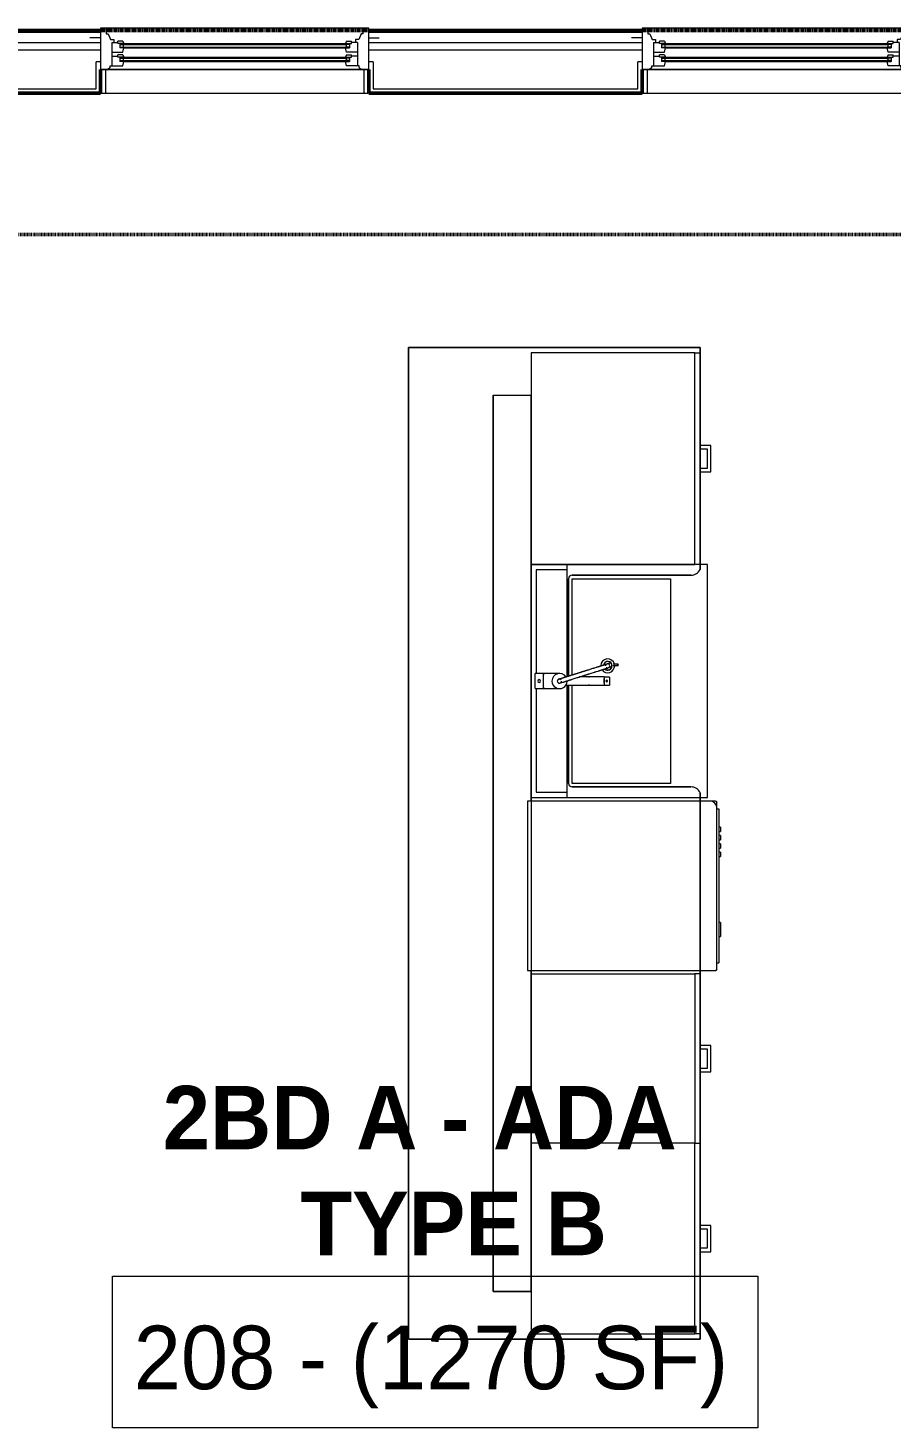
# Model space of a CAD drawing. Header units: inches. Extents: x -4218 to -1830, y 9767 to 12426.
# Drawn here: x -3684.8 to -3562.5, y 11920.6 to 12119 of the extents above; entities that cross this region are included whole.
import ezdxf

# ---------------------------------------------------------------- set-up
doc = ezdxf.new("R2010")
doc.units = ezdxf.units.IN
doc.header["$MEASUREMENT"] = 0
doc.linetypes.add('Dash 1_16_', pattern=[0.125, 0.0625, -0.0625])
for name, color, linetype, lineweight in [('0-1', 7, 'Continuous', 5), ('0-2', 252, 'Continuous', 9), ('A-AREA-IDEN', 2, 'Continuous', 9), ('A-GLAZ-1', 151, 'Continuous', 9), ('A-GLAZ-2', 151, 'Continuous', 20), ('A-WALL', 113, 'Continuous', 13), ('A-WALL-3', 253, 'Continuous', 9), ('A-WALL-4', 252, 'Continuous', 9), ('A-WALL-5', 254, 'Continuous', 9), ('A-WALL-7', 113, 'Continuous', 9), ('A-WALL-8', 113, 'Continuous', 50), ('C-PROP-LINE-1', 91, 'Dash 1_16_', 50), ('P-SANR-FIXT-1', 10, 'Continuous', 9), ('P-SANR-FIXT-3', 252, 'Continuous', 9), ('Q-CASE-1', 253, 'Continuous', 9), ('Q-CASE-2', 252, 'Continuous', 9), ('Q-CASE-3', 10, 'Continuous', 9), ('Q-CASE-5', 254, 'Continuous', 9), ('Q-SPCQ-1', 10, 'Continuous', 9), ('Q-SPCQ-2', 253, 'Continuous', 9), ('Q-SPCQ-3', 252, 'Continuous', 9)]:
    doc.layers.add(name, color=color, linetype=linetype, lineweight=lineweight)
doc.styles.add('Century Gothic', font='ufonts.com_century-gothic.ttf', dxfattribs={"height": 9})
doc.styles.add('Century Gothic_B', font='GOTHICB.TTF', dxfattribs={"height": 9})

# ---------------------------------------------------------------- blocks, each defined once
blk = doc.blocks.new('Dishwasher_15404 - 34_ counter-V12-BACKGROUND - 2ND FLOOR')
at = {"layer": 'Q-SPCQ-1'}
for p, q in [((25.8, 24), (24.5, 24)), ((26.68, 24), (25.8, 24)), ((26.87, 22.93), (26.87, 23.8)), ((26.87, 0.2), (26.87, 22.93)), ((26.87, 22.91), (27.12, 22.91)), ((27.12, 22.91), (27.12, 1.09)), ((27.37, 20.28), (27.12, 20.28)), ((27.37, 20.28), (27.37, 19.69)), ((27.12, 19.69), (27.37, 19.69)), ((27.37, 19.1), (27.12, 19.1)), ((27.12, 18.51), (27.37, 18.51)), ((27.37, 17.92), (27.12, 17.92)), ((27.37, 19.1), (27.37, 18.51)), ((27.37, 17.92), (27.37, 17.33)), ((27.12, 17.33), (27.37, 17.33)), ((27.37, 16.74), (27.12, 16.74)), ((27.12, 16.15), (27.37, 16.15)), ((27.37, 16.74), (27.37, 16.15)), ((27.37, 6.79), (27.12, 6.79)), ((27.37, 6.79), (27.37, 5.81)), ((27.12, 4.82), (27.37, 4.82)), ((27.37, 5.81), (27.37, 4.82)), ((26.87, 1.09), (27.12, 1.09)), ((24.5, 0), (26.68, 0))]:
    blk.add_line(p, q, dxfattribs=at)
for centre, radius, start, end in [((25.8, 22.93), 1.07, 360, 90), ((26.68, 23.8), 0.197, 0, 90), ((26.68, 0.2), 0.197, 270, 360), ((26.68, 0.2), 0.197, 270, 345)]:
    blk.add_arc(centre, radius, start, end, dxfattribs=at)
at = {"layer": 'Q-SPCQ-2'}
for p, q in [((0, 24), (0, 0)), ((0.5, 24), (0, 24)), ((0, 0), (0.5, 0))]:
    blk.add_line(p, q, dxfattribs=at)
at = {"layer": 'Q-SPCQ-3'}
for p, q in [((24.5, 24), (0.5, 24)), ((0.5, 0), (24.5, 0))]:
    blk.add_line(p, q, dxfattribs=at)
blk = doc.blocks.new('Vanity Cabinet-Double Door - 33_-V13-BACKGROUND - 2ND FLOOR')
at = {"layer": 'Q-CASE-1'}
blk.add_line((-15.76, 0), (17.24, 0), dxfattribs=at)
blk.add_line((-15.76, 0), (17.24, 0), dxfattribs=at)
at = {"layer": 'Q-CASE-2'}
for p, q in [((-15.76, 5.06), (-15.76, 0)), ((-15.76, 5.06), (-15.76, 0)), ((-15.01, 5.06), (-15.01, 0.75)), ((16.49, 0.75), (16.49, 5.06)), ((17.24, 0), (17.24, 5.06)), ((17.24, 0), (17.24, 5.06)), ((-15.01, 0.75), (-0.34, 0.75)), ((1.82, 0.75), (16.49, 0.75))]:
    blk.add_line(p, q, dxfattribs=at)
at = {"layer": 'Q-CASE-5'}
blk.add_line((-15.76, 0), (17.24, 0), dxfattribs=at)
blk = doc.blocks.new('Base Cabinet 3 Drawer 230 - Base Cabinet 3 Drawer 230 30_-2574837-BACKGROUND - 2ND FLOOR')
at = {"layer": 'Q-CASE-1'}
for p, q in [((-0.64, 24), (-1.14, 24)), ((2.11, 24), (2.61, 24))]:
    blk.add_line(p, q, dxfattribs=at)
at = {"layer": 'Q-CASE-2'}
for p, q in [((-14.26, 24), (15.74, 24)), ((-14.26, 23.25), (-14.26, 24)), ((-0.64, 24), (-1.14, 24)), ((2.11, 24), (2.61, 24)), ((15.74, 24), (15.74, 23.25)), ((15.74, 23.25), (-14.26, 23.25)), ((-14.26, 23.25), (-14.26, 0)), ((15.74, 0), (15.74, 23.25)), ((-14.26, 0), (15.74, 0))]:
    blk.add_line(p, q, dxfattribs=at)
at = {"layer": 'Q-CASE-3'}
for p, q in [((2.61, 25.5), (-1.14, 25.5)), ((-1.14, 25.5), (-1.14, 24)), ((-0.64, 24), (-0.64, 25)), ((-0.64, 25), (2.11, 25)), ((2.11, 25), (2.11, 24)), ((2.61, 24), (2.61, 25.5))]:
    blk.add_line(p, q, dxfattribs=at)
at = {"layer": 'Q-CASE-5'}
for p, q in [((-0.64, 24), (-1.14, 24)), ((2.11, 24), (2.61, 24))]:
    blk.add_line(p, q, dxfattribs=at)
blk = doc.blocks.new('Base Cabinet 3 Drawer 230 - Base Cabinet 3 Drawer 230 24_-2554933-BACKGROUND - 2ND FLOOR')
at = {"layer": 'Q-CASE-1'}
for p, q in [((-1.14, -24), (-0.64, -24)), ((2.61, -24), (2.11, -24))]:
    blk.add_line(p, q, dxfattribs=at)
at = {"layer": 'Q-CASE-2'}
for p, q in [((-11.26, -23.25), (-11.26, 0)), ((-11.26, 0), (12.74, 0)), ((12.74, 0), (12.74, -23.25)), ((-11.26, -23.25), (-11.26, -24)), ((12.74, -23.25), (-11.26, -23.25)), ((12.74, -24), (12.74, -23.25)), ((-11.26, -24), (12.74, -24)), ((-1.14, -24), (-0.64, -24)), ((2.61, -24), (2.11, -24))]:
    blk.add_line(p, q, dxfattribs=at)
at = {"layer": 'Q-CASE-3'}
for p, q in [((-1.14, -24), (-1.14, -25.5)), ((-1.14, -25.5), (2.61, -25.5)), ((-0.64, -25), (-0.64, -24)), ((2.11, -25), (-0.64, -25)), ((2.11, -24), (2.11, -25)), ((2.61, -25.5), (2.61, -24))]:
    blk.add_line(p, q, dxfattribs=at)
at = {"layer": 'Q-CASE-5'}
for p, q in [((-1.14, -24), (-0.64, -24)), ((2.61, -24), (2.11, -24))]:
    blk.add_line(p, q, dxfattribs=at)
blk = doc.blocks.new('Base Cabinet 3 Drawer 230 - Base Cabinet 3 Drawer 230 27_-2602705-BACKGROUND - 2ND FLOOR')
at = {"layer": 'Q-CASE-1'}
for p, q in [((-0.64, 24), (-1.14, 24)), ((2.11, 24), (2.61, 24))]:
    blk.add_line(p, q, dxfattribs=at)
at = {"layer": 'Q-CASE-2'}
for p, q in [((-12.76, 24), (14.24, 24)), ((-12.76, 23.25), (-12.76, 24)), ((-0.64, 24), (-1.14, 24)), ((2.11, 24), (2.61, 24)), ((14.24, 24), (14.24, 23.25)), ((14.24, 23.25), (-12.76, 23.25)), ((-12.76, 23.25), (-12.76, 0)), ((14.24, 0), (14.24, 23.25)), ((-12.76, 0), (14.24, 0))]:
    blk.add_line(p, q, dxfattribs=at)
at = {"layer": 'Q-CASE-3'}
for p, q in [((2.61, 25.5), (-1.14, 25.5)), ((-1.14, 25.5), (-1.14, 24)), ((-0.64, 24), (-0.64, 25)), ((-0.64, 25), (2.11, 25)), ((2.11, 25), (2.11, 24)), ((2.61, 24), (2.61, 25.5))]:
    blk.add_line(p, q, dxfattribs=at)
at = {"layer": 'Q-CASE-5'}
for p, q in [((-0.64, 24), (-1.14, 24)), ((2.11, 24), (2.61, 24))]:
    blk.add_line(p, q, dxfattribs=at)
blk = doc.blocks.new('kitchen_faucet_14143 - kitchen_faucet_14143-V92-BACKGROUND - 2ND FLOOR')
at = {"layer": 'P-SANR-FIXT-1'}
for p, q in [((-6.3, 0.57), (-7.09, 0.57)), ((-7.09, -0.57), (-7.09, 0.57)), ((-0.9, 0.59), (-6.3, 0.59)), ((-6.3, 0.57), (-6.3, 0.59)), ((-6.3, 0.42), (-6.3, 0.5)), ((-6.3, 0.3), (-6.3, 0.4)), ((-6.3, 0.29), (-6.3, -0.15)), ((-6.3, 0.15), (-6.3, 0.29)), ((-6.3, -0.15), (-6.3, 0.15)), ((-3.97, 0.59), (-4.89, 0.59)), ((2.26, 1.08), (0, 1.08)), ((2.34, 1.02), (2.1, 1.02)), ((2.26, 1.08), (2.26, -1.08)), ((3.44, 1.08), (2.34, 1.08)), ((2.34, -1.08), (2.34, 1.08)), ((3.44, 1.08), (3.44, -1.08)), ((-7.41, -2.04), (-6.99, -1.91)), ((-7.09, -0.57), (-6.3, -0.57)), ((-6.3, -0.15), (-6.3, -0.29)), ((-6.3, -0.29), (-6.3, -0.15)), ((-6.3, -0.4), (-6.3, -0.3)), ((-6.3, -0.5), (-6.3, -0.42)), ((-6.3, -0.59), (-6.3, -0.51)), ((-6.3, -0.59), (-2.83, -0.59)), ((-4.89, -0.59), (-3.97, -0.59)), ((-0.94, -0.59), (-0.9, -0.59)), ((0, -1.08), (2.26, -1.08)), ((2.1, -1.02), (2.34, -1.02)), ((2.34, -1.08), (3.44, -1.08)), ((-7.58, -2.2), (-8.24, -2.2)), ((-8.24, -2.4), (-7.58, -2.4)), ((-6.81, -2.46), (-7.23, -2.59))]:
    blk.add_line(p, q, dxfattribs=at)
at = {"layer": 'P-SANR-FIXT-1', "flags": 128}
for points in [[(-0.06, 0.29), (-0.07, 0.29), (-0.07, 0.29), (-0.07, 0.29), (-0.07, 0.29), (-0.07, 0.29), (-0.08, 0.28), (-0.08, 0.28), (-0.09, 0.28), (-0.1, 0.28), (-0.1, 0.28), (-0.11, 0.27), (-0.26, 0.23), (-0.28, 0.22), (-0.3, 0.22), (-0.46, 0.16), (-0.49, 0.16), (-0.51, 0.15), (-0.54, 0.14), (-0.57, 0.13), (-0.6, 0.12), (-0.63, 0.11), (-0.66, 0.1), (-0.69, 0.09), (-0.72, 0.08), (-0.75, 0.07), (-0.78, 0.06), (-0.82, 0.05), (-0.85, 0.04), (-0.89, 0.03), (-0.92, 0.02), (-0.96, 0.01), (-1, 0), (-1.04, -0.02), (-1.07, -0.03), (-1.11, -0.04), (-1.15, -0.05), (-1.2, -0.07), (-1.24, -0.08), (-1.28, -0.09), (-1.32, -0.11), (-1.37, -0.12), (-1.41, -0.14), (-1.46, -0.15), (-1.5, -0.16), (-1.55, -0.18), (-1.6, -0.19), (-1.65, -0.21), (-1.69, -0.23), (-1.74, -0.24), (-1.79, -0.26), (-2.49, -0.48), (-2.55, -0.5), (-2.61, -0.51), (-2.67, -0.53), (-2.72, -0.55), (-2.78, -0.57), (-2.84, -0.59), (-2.9, -0.61), (-2.96, -0.62), (-3.02, -0.64), (-3.08, -0.66), (-3.14, -0.68), (-3.19, -0.7), (-3.25, -0.72), (-3.31, -0.74), (-3.37, -0.76), (-3.43, -0.77), (-3.49, -0.79), (-3.55, -0.81), (-3.61, -0.83), (-3.67, -0.85), (-3.73, -0.87), (-3.79, -0.89), (-3.85, -0.91), (-3.91, -0.92), (-3.97, -0.94), (-4.03, -0.96), (-4.09, -0.98), (-4.15, -1), (-4.21, -1.02), (-4.26, -1.04), (-4.32, -1.05), (-4.94, -1.25), (-4.99, -1.27), (-5.04, -1.28), (-5.09, -1.3), (-5.15, -1.31), (-5.2, -1.33), (-5.44, -1.41), (-5.48, -1.42), (-5.53, -1.43), (-5.57, -1.45), (-5.62, -1.46), (-5.66, -1.48), (-5.7, -1.49), (-5.75, -1.5), (-5.79, -1.52), (-5.83, -1.53), (-5.87, -1.54), (-5.91, -1.56), (-5.95, -1.57), (-5.99, -1.58), (-6.02, -1.59), (-6.06, -1.6), (-6.1, -1.61), (-6.13, -1.63), (-6.17, -1.64), (-6.2, -1.65), (-6.23, -1.66), (-6.26, -1.67), (-6.3, -1.68), (-6.33, -1.69), (-6.36, -1.7), (-6.38, -1.71), (-6.41, -1.71), (-6.44, -1.72), (-6.47, -1.73), (-6.49, -1.74), (-6.52, -1.75), (-6.54, -1.76), (-6.57, -1.76), (-6.59, -1.77), (-6.61, -1.78), (-6.63, -1.78), (-6.65, -1.79), (-6.67, -1.8), (-6.69, -1.8), (-6.71, -1.81), (-6.73, -1.81), (-6.74, -1.82), (-6.76, -1.82), (-6.77, -1.83), (-6.79, -1.83), (-6.8, -1.84), (-6.81, -1.84), (-6.83, -1.84), (-6.84, -1.85), (-6.85, -1.85), (-6.86, -1.85), (-6.87, -1.86), (-6.87, -1.86), (-6.88, -1.86), (-6.89, -1.86), (-6.89, -1.87), (-6.9, -1.87), (-6.9, -1.87), (-6.9, -1.87), (-6.91, -1.87), (-6.91, -1.87), (-6.91, -1.87)], [(0.27, 0.18), (0.21, 0.23), (0.15, 0.28), (0.08, 0.3), (0, 0.3), (-0.08, 0.28), (-0.15, 0.25), (-0.2, 0.2), (-0.24, 0.13), (-0.27, 0.06), (-0.27, 0.01)], [(-0.22, -0.16), (-0.17, -0.22), (-0.1, -0.26), (-0.03, -0.28), (0.05, -0.29), (0.13, -0.27), (0.19, -0.23), (0.25, -0.18), (0.29, -0.12), (0.31, -0.04), (0.32, 0.03), (0.3, 0.11), (0.27, 0.18)], [(-6.61, -1.94), (-6.67, -1.9), (-6.74, -1.87), (-6.82, -1.86), (-6.9, -1.87), (-6.97, -1.9), (-7.03, -1.94), (-7.08, -2), (-7.1, -2.08), (-7.11, -2.15)], [(0.11, -0.27), (0.11, -0.27), (0.11, -0.27), (0.11, -0.28), (0.11, -0.28), (0.1, -0.28), (0.1, -0.28), (0.09, -0.28), (0.09, -0.28), (0.08, -0.28), (0.07, -0.29), (0.06, -0.29), (-0.08, -0.34), (-0.1, -0.34), (-0.12, -0.35), (-0.14, -0.35), (-0.16, -0.36), (-0.18, -0.37), (-0.2, -0.37), (-0.23, -0.38), (-0.25, -0.39), (-0.27, -0.4), (-0.3, -0.4), (-0.32, -0.41), (-0.35, -0.42), (-0.38, -0.43), (-0.41, -0.44), (-0.44, -0.45), (-0.46, -0.46), (-0.5, -0.47), (-0.53, -0.48), (-0.56, -0.49), (-0.59, -0.5), (-0.62, -0.51), (-0.66, -0.52), (-0.69, -0.53), (-0.73, -0.54), (-0.77, -0.55), (-0.8, -0.56), (-0.84, -0.58), (-0.88, -0.59), (-0.92, -0.6), (-0.96, -0.61), (-1, -0.63), (-1.04, -0.64), (-1.08, -0.65), (-1.13, -0.67), (-1.17, -0.68), (-1.22, -0.69), (-1.26, -0.71), (-1.31, -0.72), (-1.35, -0.74), (-1.4, -0.75), (-1.45, -0.77), (-1.5, -0.78), (-1.54, -0.8), (-1.59, -0.81), (-1.64, -0.83), (-1.69, -0.84), (-1.75, -0.86), (-1.8, -0.88), (-1.85, -0.89), (-1.9, -0.91), (-1.96, -0.93), (-2.01, -0.94), (-2.06, -0.96), (-2.12, -0.98), (-2.18, -1), (-2.23, -1.01), (-2.29, -1.03), (-2.34, -1.05), (-2.4, -1.07), (-2.46, -1.09), (-2.52, -1.1), (-2.57, -1.12), (-2.63, -1.14), (-2.69, -1.16), (-2.75, -1.18), (-2.81, -1.2), (-2.87, -1.21), (-2.93, -1.23), (-2.99, -1.25), (-3.05, -1.27), (-3.1, -1.29), (-3.16, -1.31), (-3.22, -1.33), (-3.28, -1.35), (-3.34, -1.37), (-3.4, -1.38), (-3.46, -1.4), (-3.52, -1.42), (-3.58, -1.44), (-3.64, -1.46), (-3.7, -1.48), (-3.76, -1.5), (-3.82, -1.52), (-3.88, -1.53), (-3.94, -1.55), (-4, -1.57), (-4.05, -1.59), (-4.11, -1.61), (-4.74, -1.8), (-4.79, -1.82), (-4.84, -1.84), (-4.89, -1.85), (-4.94, -1.87), (-4.99, -1.89), (-5.22, -1.96), (-5.27, -1.97), (-5.32, -1.99), (-5.36, -2), (-5.41, -2.02), (-5.45, -2.03), (-5.49, -2.04), (-5.54, -2.06), (-5.58, -2.07), (-5.62, -2.08), (-5.66, -2.1), (-5.7, -2.11), (-5.74, -2.12), (-5.78, -2.13), (-5.82, -2.15), (-5.85, -2.16), (-5.89, -2.17), (-5.93, -2.18), (-5.96, -2.19), (-6, -2.2), (-6.03, -2.21), (-6.06, -2.22), (-6.09, -2.23), (-6.13, -2.24), (-6.16, -2.25), (-6.19, -2.26), (-6.21, -2.27), (-6.24, -2.28), (-6.27, -2.29), (-6.3, -2.3), (-6.32, -2.3), (-6.35, -2.31), (-6.37, -2.32), (-6.39, -2.33), (-6.42, -2.33), (-6.44, -2.34), (-6.46, -2.35), (-6.48, -2.35), (-6.5, -2.36), (-6.52, -2.37), (-6.54, -2.37), (-6.55, -2.38), (-6.57, -2.38), (-6.59, -2.39), (-6.6, -2.39), (-6.61, -2.4), (-6.63, -2.4), (-6.64, -2.41), (-6.65, -2.41), (-6.66, -2.41), (-6.67, -2.42), (-6.68, -2.42), (-6.69, -2.42), (-6.7, -2.42), (-6.7, -2.43), (-6.71, -2.43), (-6.72, -2.43), (-6.72, -2.43), (-6.72, -2.43), (-6.73, -2.43), (-6.73, -2.43), (-6.73, -2.43), (-6.73, -2.43)], [(-7.11, -2.15), (-7.1, -2.23), (-7.08, -2.3), (-7.03, -2.36), (-6.97, -2.41), (-6.9, -2.44), (-6.82, -2.45), (-6.74, -2.44), (-6.67, -2.41), (-6.61, -2.36), (-6.56, -2.3), (-6.53, -2.23), (-6.52, -2.15)]]:
    blk.add_lwpolyline(points, dxfattribs=at)
at = {"layer": 'P-SANR-FIXT-1'}
for centre, radius, start, end in [((-6.69, 0), 0.118, 0, 180), ((0, 0), 1.08, 360, 180), ((2.88, 0), 0.197, 0, 180), ((-6.83, -2.16), 0.984, 34.6289, 180), ((-6.83, -2.16), 0.63, 45, 180), ((-6.83, -2.16), 0.591, 47.2269, 168.6397), ((-6.69, 0), 0.118, 180, 360), ((0, 0), 1.08, 180, 182.3811), ((0, 0), 1.08, 212.5288, 360), ((2.88, 0), 0.197, 180, 0), ((-6.83, -2.16), 0.984, 180, 183.6246), ((-6.83, -2.16), 0.984, 195, 360), ((-6.83, -2.16), 0.63, 180, 348.3037), ((-6.83, -2.16), 0.591, 168.6397, 180), ((-6.83, -2.16), 0.591, 180, 227.1165), ((-6.83, -2.16), 0.591, 227.1165, 347.5288)]:
    blk.add_arc(centre, radius, start, end, dxfattribs=at)
for centre, major_axis, ratio, start_param, end_param in [((-3.97, 0), (0, 0.591), 0.906308, 6.021386, 6.806784), ((-3.97, 0), (0, 0.591), 0.906308, 2.617994, 3.403392), ((-8.24, -2.3), (0, 0.0984), 0.984808, 4.712389, 7.853982), ((-8.24, -2.3), (0, 0.0984), 0.984808, 1.570796, 4.712389)]:
    blk.add_ellipse(centre, major_axis=major_axis, ratio=ratio, start_param=start_param, end_param=end_param, dxfattribs=at)
blk = doc.blocks.new('Stainless Steel Farmhous Kitchen Sink - Stainless Steel Farmhous Kitchen Sink-V93-BACKGROUND - 2ND FLOOR')
at = {"layer": 'P-SANR-FIXT-1'}
for p, q in [((-31, -16.96), (-31, -3)), ((-31, -3), (-17.08, -3)), ((-15.65, -3), (-2, -3)), ((-2, -3), (-2, -16.96)), ((-2, -16.96), (-31, -16.96)), ((-33, -21.18), (-33, -22.2)), ((0, -22.2), (0, -21.18)), ((-33, -22.2), (0, -22.2))]:
    blk.add_line(p, q, dxfattribs=at)
at = {"layer": 'P-SANR-FIXT-3'}
for p, q in [((-17.09, -2.25), (-33, -2.25)), ((-33, -2.25), (-33, -21.18)), ((0, -2.25), (-15.89, -2.25)), ((0, -21.18), (0, -2.25))]:
    blk.add_line(p, q, dxfattribs=at)
blk = doc.blocks.new('CTR - 1st Phase - Unit Layouts_rvt-1-BACKGROUND - 2ND FLOOR')
at = {"layer": 'A-WALL-3'}
for p, q in [((-3618.87, 12066.94), (-3618.87, 11939.94)), ((-3618.87, 12066.94), (-3613.5, 12066.94)), ((-3613.5, 12042.94), (-3613.5, 12066.94)), ((-3613.5, 12009.44), (-3613.5, 12009.94)), ((-3613.5, 11939.94), (-3613.5, 11985.44)), ((-3613.5, 11939.94), (-3618.87, 11939.94))]:
    blk.add_line(p, q, dxfattribs=at)
at = {"layer": 'A-WALL-4'}
for p, q in [((-3618.87, 11939.94), (-3618.87, 12066.94)), ((-3618.87, 12066.94), (-3613.5, 12066.94)), ((-3613.5, 12066.94), (-3613.5, 11939.94)), ((-3618.87, 11939.94), (-3613.5, 11939.94))]:
    blk.add_line(p, q, dxfattribs=at)
at = {"layer": 'A-WALL-5'}
blk.add_line((-3613.5, 12009.94), (-3613.5, 12042.94), dxfattribs=at)
at = {"layer": 'A-WALL-7'}
for p, q in [((-3630.87, 12073.71), (-3630.87, 11933.19)), ((-3589.5, 12073.71), (-3630.87, 12073.71)), ((-3630.87, 11933.19), (-3630.87, 12073.71)), ((-3630.87, 12073.71), (-3589.5, 12073.71)), ((-3589.5, 12042.26), (-3589.5, 12073.71)), ((-3589.5, 12073.71), (-3589.5, 12042.26)), ((-3608.18, 12027.13), (-3608.18, 12040.94)), ((-3608.18, 12040.94), (-3608.18, 12027.13)), ((-3607.68, 12041.44), (-3590.83, 12041.44)), ((-3590.83, 12041.44), (-3607.68, 12041.44)), ((-3608.18, 12011.94), (-3608.18, 12025.85)), ((-3608.18, 12025.85), (-3608.18, 12011.94)), ((-3590.83, 12011.44), (-3607.68, 12011.44)), ((-3607.68, 12011.44), (-3590.83, 12011.44)), ((-3589.5, 11933.19), (-3589.5, 12010.62)), ((-3589.5, 12010.62), (-3589.5, 11933.19)), ((-3630.87, 11933.19), (-3589.5, 11933.19)), ((-3589.5, 11933.19), (-3630.87, 11933.19))]:
    blk.add_line(p, q, dxfattribs=at)
for centre, radius, start, end in [((-3607.68, 12040.94), 0.5, 90, 180), ((-3607.68, 12040.94), 0.5, 90, 180), ((-3590.83, 12042.94), 1.5, 270, 332.9435), ((-3590.83, 12042.94), 1.5, 270, 332.9435), ((-3607.68, 12011.94), 0.5, 180, 270), ((-3607.68, 12011.94), 0.5, 180, 270), ((-3590.83, 12009.94), 1.5, 27.0565, 90), ((-3590.83, 12009.94), 1.5, 27.0565, 90)]:
    blk.add_arc(centre, radius, start, end, dxfattribs=at)
at = {"layer": '0-2'}
for name, p, rotation in [('Base Cabinet 3 Drawer 230 - Base Cabinet 3 Drawer 230 30_-2574837-BACKGROUND - 2ND FLOOR', (-3613.5, 12058.68), 270.0000000000004), ('Vanity Cabinet-Double Door - 33_-V13-BACKGROUND - 2ND FLOOR', (-3613.5, 12027.18), 270.0000000000004), ('Stainless Steel Farmhous Kitchen Sink - Stainless Steel Farmhous Kitchen Sink-V93-BACKGROUND - 2ND FLOOR', (-3610.68, 12042.94), 89.99999999999078), ('kitchen_faucet_14143 - kitchen_faucet_14143-V92-BACKGROUND - 2ND FLOOR', (-3609.45, 12026.44), 180), ('Base Cabinet 3 Drawer 230 - Base Cabinet 3 Drawer 230 24_-2554933-BACKGROUND - 2ND FLOOR', (-3613.5, 11972.2), 89.99999999998622), ('Base Cabinet 3 Drawer 230 - Base Cabinet 3 Drawer 230 27_-2602705-BACKGROUND - 2ND FLOOR', (-3613.5, 11948.18), 270.0000000000004)]:
    blk.add_blockref(name, p, dxfattribs=dict(at, rotation=rotation))
blk.add_blockref('Dishwasher_15404 - 34_ counter-V12-BACKGROUND - 2ND FLOOR', (-3614, 11985.44), dxfattribs=at)
blk = doc.blocks.new('Window-Double_Hung-Andersen-400_Series-Tilt_Wash - DOUBLE HUNG - REVERSE COTTAGE - 2ND FLOOR-2888385-BACKGROUND - 2ND FLOOR')
at = {"layer": 'A-GLAZ-1'}
for p, q in [((-16.29, 2.5), (-15.7, 2.5)), ((-16.29, 2.12), (-15.7, 2.12)), ((-15.82, 2.5), (-15.82, 2.12)), ((-15.7, 2.62), (15.7, 2.62)), ((-15.7, 2.5), (15.7, 2.5)), ((-15.7, 2.12), (15.7, 2.12)), ((-15.7, 2), (15.7, 2)), ((16.29, 2.5), (15.7, 2.5)), ((16.29, 2.12), (15.7, 2.12)), ((15.82, 2.5), (15.82, 2.12)), ((-16.29, 0.56), (-15.7, 0.56)), ((-16.29, 0.19), (-15.7, 0.19)), ((-15.82, 0.56), (-15.82, 0.19)), ((-15.7, 0.69), (15.7, 0.69)), ((-15.7, 0.56), (15.7, 0.56)), ((-15.7, 0.19), (15.7, 0.19)), ((-15.7, 0.06), (15.7, 0.06)), ((16.29, 0.56), (15.7, 0.56)), ((16.29, 0.19), (15.7, 0.19)), ((15.82, 0.56), (15.82, 0.19)), ((18.95, -1.06), (-18.95, -1.06)), ((-18.95, -1.06), (-18.95, -4.44)), ((-18.32, -1.06), (-18.32, -4.44)), ((18.32, -1.06), (18.32, -4.44)), ((18.95, -4.44), (18.95, -1.06)), ((-19.01, -3.94), (-19.01, -2.44)), ((-19.01, -2.44), (-18.95, -2.44)), ((-18.95, -3.94), (-19.01, -3.94)), ((18.95, -2.44), (19.01, -2.44)), ((19.01, -3.94), (18.95, -3.94)), ((19.01, -2.44), (19.01, -3.94)), ((-18.95, -4.44), (18.95, -4.44))]:
    blk.add_line(p, q, dxfattribs=at)
at = {"layer": 'A-GLAZ-2'}
for p, q in [((19.01, 4.81), (-19.01, 4.81)), ((-19.01, 4.81), (-19.01, -1.06)), ((-18.2, 4.81), (-18.2, 4)), ((-18.2, 4), (-17.92, 4)), ((-17.92, 4), (-17.61, 3.19)), ((17.92, 4), (17.61, 3.19)), ((18.2, 4), (17.92, 4)), ((18.2, 4.81), (18.2, 4)), ((19.01, -1.06), (19.01, 4.81)), ((-19.01, 3.44), (-20.51, 3.44)), ((-17.61, 3.19), (-17.14, 3.19)), ((-17.42, 2.75), (-16.57, 2.75)), ((-17.42, 2.75), (-17.42, -0.56)), ((-17.14, 3.19), (-17.14, 2.75)), ((-15.86, 2.97), (-16.57, 2.97)), ((-16.57, 2.62), (-16.57, 2.97)), ((-15.7, 2.62), (-16.57, 2.62)), ((-16.29, 2.62), (-16.29, 2)), ((-15.7, 2), (-16.29, 2)), ((-15.86, 2.97), (-15.7, 2.62)), ((-15.86, 1.37), (-15.7, 2)), ((15.86, 2.97), (15.7, 2.62)), ((15.7, 2.62), (16.57, 2.62)), ((15.7, 2), (16.29, 2)), ((15.86, 1.37), (15.7, 2)), ((15.86, 2.97), (16.57, 2.97)), ((16.29, 2.62), (16.29, 2)), ((16.57, 2.62), (16.57, 2.97)), ((17.42, 2.75), (16.57, 2.75)), ((17.14, 3.19), (17.14, 2.75)), ((17.61, 3.19), (17.14, 3.19)), ((17.42, 2.75), (17.42, -0.56)), ((19.01, 3.44), (20.51, 3.44)), ((-17.42, 1.37), (-15.86, 1.37)), ((-17.42, 0.81), (-16.57, 0.81)), ((-15.86, 1.03), (-16.57, 1.03)), ((-16.57, 0.69), (-16.57, 1.03)), ((-15.7, 0.69), (-16.57, 0.69)), ((-16.29, 0.69), (-16.29, 0.06)), ((-15.7, 0.06), (-16.29, 0.06)), ((-15.86, 1.03), (-15.7, 0.69)), ((-15.86, -0.56), (-15.7, 0.06)), ((15.86, 1.03), (15.7, 0.69)), ((15.7, 0.69), (16.57, 0.69)), ((15.7, 0.06), (16.29, 0.06)), ((15.86, -0.56), (15.7, 0.06)), ((17.42, 1.37), (15.86, 1.37)), ((15.86, 1.03), (16.57, 1.03)), ((16.29, 0.69), (16.29, 0.06)), ((16.57, 0.69), (16.57, 1.03)), ((17.42, 0.81), (16.57, 0.81)), ((-19.01, -1.06), (19.01, -1.06)), ((-17.67, -0.78), (-18, -1.06)), ((-17.67, -0.78), (-17.67, -0.56)), ((-17.67, -0.56), (-15.86, -0.56)), ((17.67, -0.56), (15.86, -0.56)), ((17.67, -0.78), (17.67, -0.56)), ((17.67, -0.78), (18, -1.06))]:
    blk.add_line(p, q, dxfattribs=at)
blk = doc.blocks.new('Family - ___-2835860-BACKGROUND - 2ND FLOOR')
at = {"layer": 'C-PROP-LINE-1'}
blk.add_line((-2636.92, 12118.59), (-3860.72, 12118.59), dxfattribs=at)
blk = doc.blocks.new('Family - ___-2835903-BACKGROUND - 2ND FLOOR')
at = {"layer": 'C-PROP-LINE-1'}
blk.add_line((-2096.45, 12089.69), (-3831.82, 12089.69), dxfattribs=at)
blk = doc.blocks.new('Family - ___-2835932-BACKGROUND - 2ND FLOOR')
at = {"layer": 'C-PROP-LINE-1'}
blk.add_line((-2067.55, 12118.59), (-3860.72, 12118.59), dxfattribs=at)

msp = doc.modelspace()

# ---------------------------------------------------------------- linework, layer by layer
at = {"layer": 'A-AREA-IDEN', "flags": 128}
msp.add_lwpolyline([(-3672.83, 11942.1), (-3581.34, 11942.1), (-3581.34, 11920.61), (-3672.83, 11920.61)], close=True, dxfattribs=at)
at = {"layer": 'A-WALL'}
for p, q in [((-3674.54, 12118.34), (-3790.11, 12118.34)), ((-3597.74, 12118.34), (-3636.51, 12118.34)), ((-3674.54, 12116.84), (-3790.11, 12116.84)), ((-3674.54, 12115.84), (-3790.11, 12115.84)), ((-3597.74, 12116.84), (-3636.51, 12116.84)), ((-3597.74, 12115.84), (-3636.51, 12115.84)), ((-3675.16, 12110.34), (-3675.16, 12114.15)), ((-3674.54, 12114.15), (-3675.16, 12114.15)), ((-3635.89, 12114.15), (-3636.51, 12114.15)), ((-3635.89, 12114.15), (-3635.89, 12110.34)), ((-3598.36, 12110.34), (-3598.36, 12114.15)), ((-3597.74, 12114.15), (-3598.36, 12114.15)), ((-3789.49, 12110.34), (-3675.16, 12110.34)), ((-3635.89, 12110.34), (-3598.36, 12110.34))]:
    msp.add_line(p, q, dxfattribs=at)
at = {"layer": 'A-WALL-8'}
for p, q in [((-3674.54, 12118.59), (-3790.11, 12118.59)), ((-3597.74, 12118.59), (-3636.51, 12118.59)), ((-3674.54, 12109.71), (-3674.54, 12113.09)), ((-3636.51, 12113.09), (-3636.51, 12109.71)), ((-3597.74, 12109.71), (-3597.74, 12113.09)), ((-3790.11, 12109.71), (-3674.54, 12109.71)), ((-3636.51, 12109.71), (-3597.74, 12109.71))]:
    msp.add_line(p, q, dxfattribs=at)

# ---------------------------------------------------------------- block references
at = {"layer": '0-1'}
msp.add_blockref('CTR - 1st Phase - Unit Layouts_rvt-1-BACKGROUND - 2ND FLOOR', (0, 0), dxfattribs=at)
at = {"layer": 'A-GLAZ-1'}
for p in [(-3655.52, 12114.15), (-3578.72, 12114.15)]:
    msp.add_blockref('Window-Double_Hung-Andersen-400_Series-Tilt_Wash - DOUBLE HUNG - REVERSE COTTAGE - 2ND FLOOR-2888385-BACKGROUND - 2ND FLOOR', p, dxfattribs=at)
at = {"layer": 'C-PROP-LINE-1'}
for name in ['Family - ___-2835860-BACKGROUND - 2ND FLOOR', 'Family - ___-2835932-BACKGROUND - 2ND FLOOR', 'Family - ___-2835903-BACKGROUND - 2ND FLOOR']:
    msp.add_blockref(name, (0, 0), dxfattribs=at)

# ---------------------------------------------------------------- texts
at = {"layer": 'A-AREA-IDEN', "char_height": 9, "attachment_point": 1}
for s, insert, width, style in [('2BD A - ADA', (-3665.71, 11969.08), 93.324, 'Century Gothic_B'), ('TYPE B', (-3646.21, 11954.08), 46.359, 'Century Gothic_B'), ('208 - (1270 SF)', (-3669.83, 11935.1), 103.323, 'Century Gothic')]:
    msp.add_mtext(s, dxfattribs=dict(at, insert=insert, width=width, style=style))

doc.saveas('drawing.dxf')
